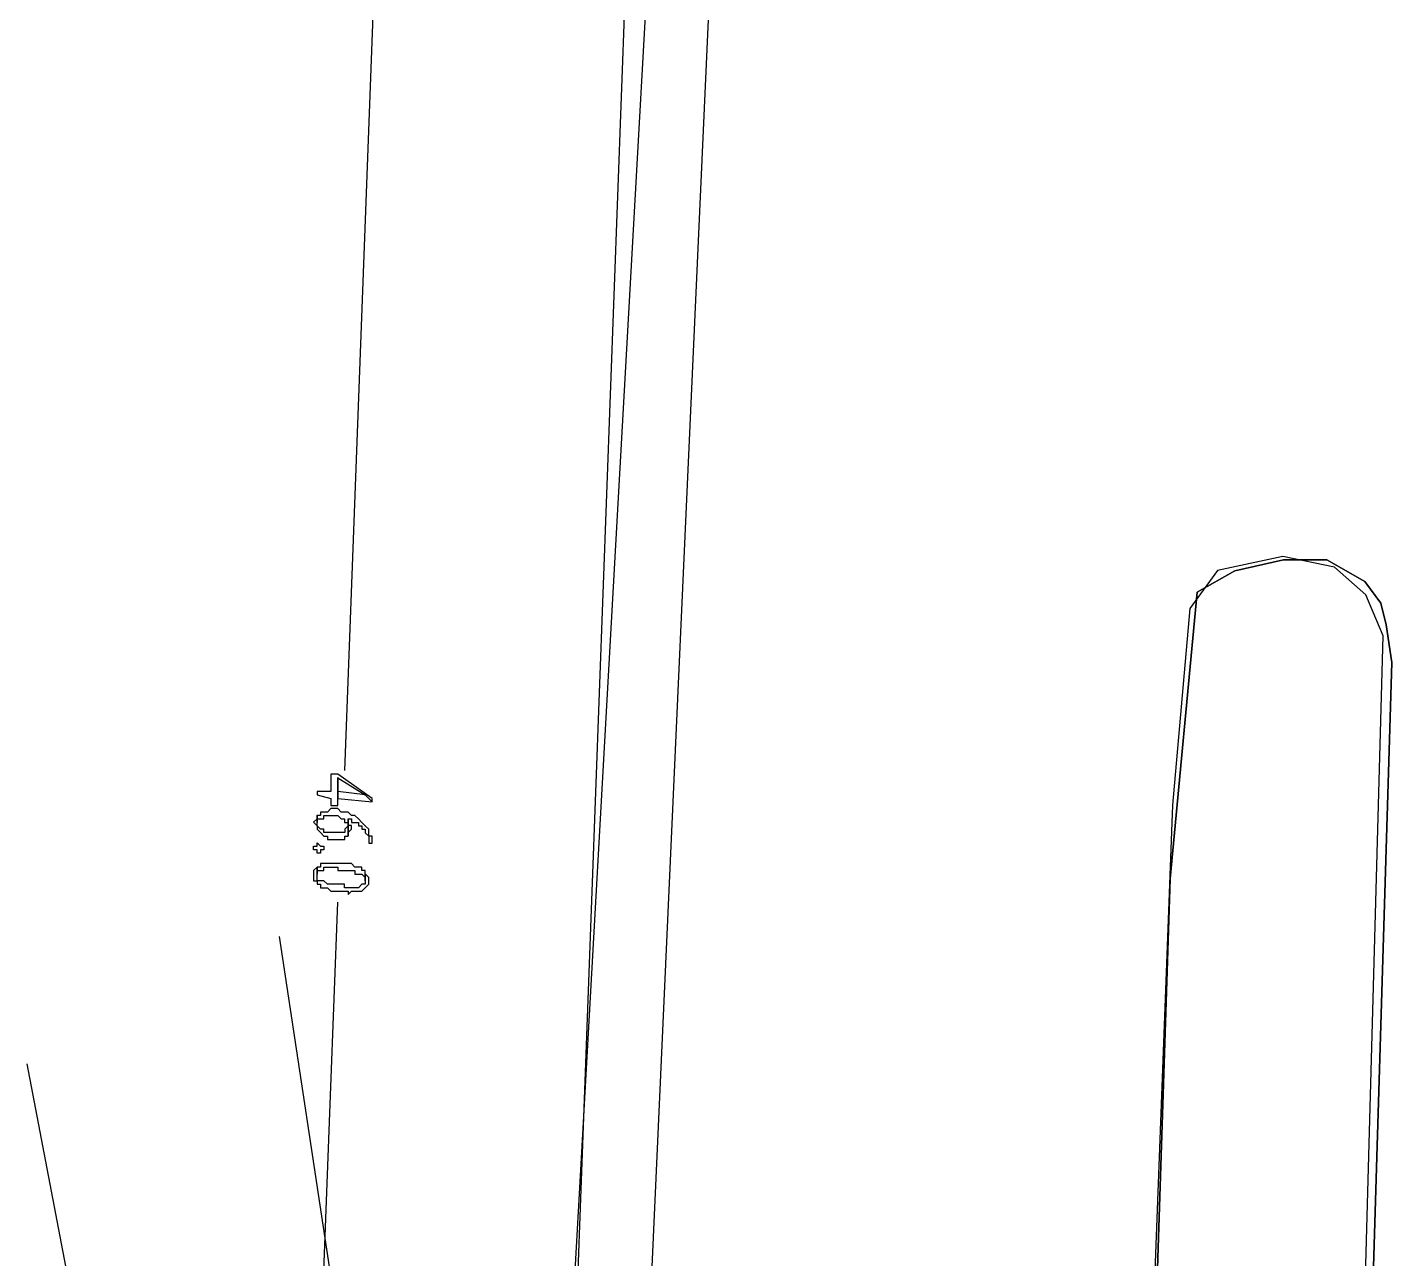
# Model space of a CAD drawing. Extents: x 212106 to 638151, y -1311344 to 1260505.
# Drawn here: x 288676 to 316927, y 84584 to 110077 of the extents above; entities that cross this region are included whole.
import ezdxf

# ---------------------------------------------------------------- set-up
doc = ezdxf.new("R2010")
doc.units = 0
doc.header["$MEASUREMENT"] = 0
doc.layers.add('at_Entity', color=7, linetype='Continuous')
doc.layers.add('DLXSCENE', color=7, linetype='Continuous')

# ---------------------------------------------------------------- blocks, each defined once
blk = doc.blocks.new('*U97')
for p, q in [((-56111, 87948), (-58682, 42023)), ((-44247, 70233), (-43239, 70457)), ((-43239, 70457), (-44247, 70233)), ((-43239, 70457), (-42344, 70457)), ((-42344, 70457), (-43239, 70457)), ((-42344, 70457), (-41560, 70010)), ((-41560, 70010), (-42344, 70457)), ((-45030, 69786), (-44247, 70233)), ((-44247, 70233), (-45030, 69786)), ((-45590, 63853), (-45030, 69786)), ((-45030, 69786), (-45590, 63853)), ((-41560, 70010), (-41225, 69562)), ((-41225, 69562), (-41560, 70010)), ((-41225, 69562), (-41113, 69114)), ((-41113, 69114), (-41225, 69562)), ((-41113, 69114), (-41001, 68331)), ((-41001, 68331), (-41113, 69114)), ((-41001, 68331), (-42680, 13036)), ((-42680, 13036), (-41001, 68331)), ((-47381, 8335), (-45590, 63853)), ((-45590, 63853), (-47381, 8335))]:
    blk.add_line(p, q)

msp = doc.modelspace()

# ---------------------------------------------------------------- linework, layer by layer
at = {"layer": 'at_Entity', "color": 1}
msp.add_line((303390, 174330), (289176, -211448), dxfattribs=at)
at = {"layer": 'at_Entity', "color": 0}
for p, q in [((300890, 68398), (304032, 138040)), ((296032, 115830), (295246, 94689)), ((314675, 99119), (313318, 98833)), ((315746, 98904), (314675, 99119)), ((316390, 98331), (315746, 98904)), ((313318, 98833), (312746, 98044)), ((316747, 97480), (316390, 98331)), ((312746, 98044), (312390, 93977)), ((315890, 66045), (316747, 97480)), ((295104, 94614), (294961, 94614)), ((294961, 94614), (294961, 94256)), ((295818, 94113), (295104, 94614)), ((295104, 94258), (295104, 94544)), ((295104, 94544), (295104, 94115)), ((295104, 94113), (295104, 94542)), ((295104, 94542), (295675, 94185)), ((294961, 94256), (294675, 94256)), ((294675, 94256), (294675, 94185)), ((294675, 94185), (294961, 94113)), ((294961, 94113), (294961, 93970)), ((295675, 94186), (295104, 94258)), ((295104, 94115), (295818, 94043)), ((295104, 93970), (295104, 94113)), ((295818, 94043), (295675, 94186)), ((295675, 94185), (295818, 94042)), ((295818, 94042), (295818, 94113)), ((294819, 93832), (294747, 93832)), ((294747, 93832), (294747, 93832)), ((294747, 93832), (294747, 93761)), ((294890, 93832), (294819, 93832)), ((294819, 93832), (294819, 93832)), ((294819, 93832), (294819, 93832)), ((294961, 93903), (294890, 93832)), ((294890, 93832), (294890, 93832)), ((294961, 93970), (295104, 93970)), ((295033, 93903), (294961, 93903)), ((294961, 93903), (294961, 93903)), ((295104, 93903), (295033, 93903)), ((295033, 93903), (295033, 93903)), ((295176, 93832), (295104, 93903)), ((295104, 93903), (295104, 93903)), ((295247, 93832), (295176, 93832)), ((295176, 93832), (295176, 93832)), ((295176, 93832), (295176, 93832)), ((295319, 93832), (295247, 93832)), ((295247, 93832), (295247, 93832)), ((295390, 93761), (295319, 93832)), ((295319, 93832), (295319, 93832)), ((312390, 93977), (310961, 56407)), ((294676, 93692), (294605, 93621)), ((294605, 93621), (294605, 93621)), ((294605, 93621), (294676, 93549)), ((294676, 93621), (294676, 93764)), ((294676, 93764), (294676, 93764)), ((294676, 93764), (294676, 93692)), ((294747, 93761), (294676, 93761)), ((294676, 93761), (294676, 93761)), ((294676, 93761), (294676, 93618)), ((294676, 93692), (294676, 93692)), ((294676, 93692), (294676, 93692)), ((294676, 93618), (294676, 93689)), ((294676, 93689), (294747, 93689)), ((294676, 93549), (294676, 93621)), ((294676, 93618), (294676, 93618)), ((294676, 93618), (294676, 93618)), ((294747, 93478), (294676, 93549)), ((294676, 93549), (294676, 93549)), ((294676, 93549), (294676, 93549)), ((294676, 93549), (294676, 93549)), ((294676, 93549), (294676, 93549)), ((294676, 93549), (294676, 93478)), ((294747, 93689), (294747, 93689)), ((294747, 93689), (294747, 93689)), ((294747, 93689), (294747, 93689)), ((294747, 93689), (294819, 93689)), ((294819, 93689), (294819, 93761)), ((294819, 93761), (294890, 93761)), ((294890, 93761), (294890, 93761)), ((294890, 93761), (294890, 93761)), ((294890, 93761), (294961, 93761)), ((294961, 93761), (294961, 93761)), ((294961, 93761), (295033, 93761)), ((295033, 93761), (295033, 93761)), ((295033, 93761), (295033, 93761)), ((295033, 93761), (295104, 93761)), ((295104, 93761), (295104, 93761)), ((295104, 93761), (295176, 93689)), ((295176, 93689), (295176, 93689)), ((295176, 93689), (295247, 93689)), ((295247, 93689), (295247, 93689)), ((295247, 93689), (295247, 93689)), ((295247, 93689), (295247, 93618)), ((295247, 93618), (295319, 93618)), ((295319, 93549), (295248, 93478)), ((295319, 93622), (295319, 93694)), ((295319, 93694), (295319, 93694)), ((295319, 93694), (295319, 93622)), ((295319, 93618), (295319, 93689)), ((295319, 93689), (295319, 93689)), ((295319, 93689), (295319, 93689)), ((295319, 93689), (295390, 93689)), ((295319, 93551), (295319, 93622)), ((295319, 93622), (295319, 93622)), ((295319, 93622), (295319, 93551)), ((295319, 93618), (295319, 93618)), ((295390, 93551), (295319, 93551)), ((295319, 93551), (295319, 93551)), ((295319, 93551), (295319, 93337)), ((295319, 93335), (295319, 93549)), ((295319, 93549), (295319, 93549)), ((295319, 93549), (295319, 93549)), ((295461, 93761), (295390, 93761)), ((295390, 93761), (295390, 93761)), ((295390, 93761), (295390, 93761)), ((295390, 93689), (295390, 93618)), ((295390, 93618), (295461, 93618)), ((295390, 93480), (295390, 93551)), ((295390, 93551), (295390, 93551)), ((295532, 93689), (295461, 93761)), ((295461, 93761), (295461, 93761)), ((295461, 93618), (295461, 93618)), ((295461, 93618), (295461, 93618)), ((295461, 93618), (295532, 93618)), ((295604, 93618), (295532, 93689)), ((295532, 93689), (295532, 93689)), ((295532, 93689), (295532, 93689)), ((295532, 93618), (295532, 93546)), ((295532, 93546), (295532, 93546)), ((295532, 93546), (295604, 93546)), ((295675, 93546), (295604, 93618)), ((295604, 93618), (295604, 93618)), ((295604, 93618), (295604, 93618)), ((295604, 93546), (295604, 93475)), ((295747, 93475), (295675, 93546)), ((295675, 93546), (295675, 93546)), ((295675, 93546), (295675, 93546)), ((294676, 93478), (294676, 93478)), ((294676, 93478), (294676, 93478)), ((294676, 93478), (294747, 93406)), ((294819, 93478), (294747, 93478)), ((294747, 93478), (294747, 93478)), ((294747, 93478), (294747, 93478)), ((294747, 93406), (294747, 93406)), ((294747, 93406), (294747, 93406)), ((294747, 93406), (294747, 93406)), ((294747, 93406), (294819, 93335)), ((294819, 93406), (294819, 93478)), ((294890, 93406), (294819, 93406)), ((294819, 93335), (294819, 93335)), ((294819, 93335), (294890, 93335)), ((294962, 93406), (294890, 93406)), ((294890, 93406), (294890, 93406)), ((294890, 93335), (294890, 93335)), ((294890, 93335), (294890, 93263)), ((294890, 93263), (294962, 93263)), ((295033, 93406), (294962, 93406)), ((294962, 93406), (294962, 93406)), ((294962, 93406), (294962, 93406)), ((294962, 93263), (294962, 93263)), ((294962, 93263), (295033, 93263)), ((295105, 93406), (295033, 93406)), ((295033, 93406), (295033, 93406)), ((295033, 93263), (295033, 93263)), ((295033, 93263), (295105, 93263)), ((295176, 93406), (295105, 93406)), ((295105, 93406), (295105, 93406)), ((295105, 93263), (295105, 93263)), ((295105, 93263), (295176, 93263)), ((295248, 93406), (295176, 93406)), ((295176, 93406), (295176, 93406)), ((295176, 93406), (295176, 93406)), ((295176, 93263), (295176, 93263)), ((295176, 93263), (295248, 93263)), ((295248, 93478), (295248, 93478)), ((295248, 93478), (295248, 93478)), ((295248, 93478), (295248, 93406)), ((295248, 93263), (295248, 93335)), ((295248, 93335), (295248, 93335)), ((295248, 93335), (295319, 93335)), ((295319, 93408), (295390, 93480)), ((295319, 93337), (295319, 93408)), ((295319, 93408), (295319, 93408)), ((295319, 93408), (295319, 93408)), ((295319, 93337), (295319, 93337)), ((295390, 93480), (295390, 93480)), ((295604, 93475), (295604, 93475)), ((295604, 93475), (295604, 93475)), ((295604, 93475), (295675, 93475)), ((295675, 93475), (295675, 93403)), ((295675, 93403), (295675, 93403)), ((295675, 93403), (295675, 93403)), ((295675, 93403), (295747, 93332)), ((295747, 93403), (295747, 93475)), ((295747, 93475), (295747, 93475)), ((295747, 93475), (295747, 93475)), ((295747, 93332), (295747, 93403)), ((295747, 93403), (295747, 93403)), ((295747, 93403), (295747, 93403)), ((295818, 93332), (295747, 93332)), ((295747, 93332), (295747, 93332)), ((295747, 93332), (295747, 93332)), ((295747, 93332), (295747, 93260)), ((295747, 93260), (295747, 93260)), ((295747, 93260), (295747, 93260)), ((295747, 93260), (295747, 93189)), ((295818, 93260), (295818, 93332)), ((295818, 93189), (295818, 93260)), ((295818, 93260), (295818, 93260)), ((295818, 93260), (295818, 93260)), ((294605, 93050), (294605, 93122)), ((294605, 93122), (294605, 93122)), ((294605, 93122), (294605, 93122)), ((294605, 93122), (294676, 93122)), ((294676, 93050), (294605, 93050)), ((294676, 93122), (294676, 93193)), ((294676, 93193), (294676, 93193)), ((294676, 93193), (294748, 93122)), ((294676, 93122), (294676, 93122)), ((294676, 93122), (294676, 93122)), ((294676, 92979), (294676, 93050)), ((294676, 93050), (294676, 93050)), ((294748, 92979), (294676, 92979)), ((294676, 92979), (294676, 92979)), ((294676, 92979), (294676, 92979)), ((294748, 93122), (294748, 93122)), ((294748, 93122), (294748, 93122)), ((294748, 93122), (294819, 93122)), ((294819, 93050), (294748, 93050)), ((294748, 93050), (294748, 93050)), ((294748, 93050), (294748, 92979)), ((294819, 93122), (294819, 93050)), ((294819, 93050), (294819, 93050)), ((294819, 93050), (294819, 93050)), ((294819, 93050), (294819, 93050)), ((295747, 93189), (295818, 93189)), ((294676, 92693), (294604, 92621)), ((294747, 92691), (294675, 92691)), ((294675, 92691), (294675, 92691)), ((294675, 92691), (294675, 92691)), ((294675, 92691), (294675, 92548)), ((294676, 92550), (294676, 92693)), ((294818, 92763), (294747, 92763)), ((294747, 92763), (294747, 92763)), ((294747, 92763), (294747, 92691)), ((294890, 92763), (294818, 92763)), ((294818, 92763), (294818, 92763)), ((294818, 92763), (294818, 92763)), ((294818, 92620), (294818, 92691)), ((294818, 92691), (294890, 92691)), ((294961, 92763), (294890, 92763)), ((294890, 92763), (294890, 92763)), ((294890, 92691), (294890, 92691)), ((294890, 92691), (294961, 92691)), ((295032, 92763), (294961, 92763)), ((294961, 92763), (294961, 92763)), ((294961, 92691), (294961, 92691)), ((294961, 92691), (295032, 92691)), ((295104, 92763), (295032, 92763)), ((295032, 92763), (295032, 92763)), ((295032, 92691), (295032, 92691)), ((295032, 92691), (295104, 92691)), ((295175, 92763), (295104, 92763)), ((295104, 92763), (295104, 92763)), ((295104, 92691), (295104, 92620)), ((295247, 92763), (295175, 92763)), ((295175, 92763), (295175, 92763)), ((295318, 92763), (295247, 92763)), ((295247, 92763), (295247, 92763)), ((295390, 92763), (295318, 92763)), ((295318, 92763), (295318, 92763)), ((295461, 92691), (295390, 92763)), ((295390, 92763), (295390, 92763)), ((295390, 92763), (295390, 92763)), ((295532, 92691), (295461, 92691)), ((295461, 92691), (295461, 92691)), ((295604, 92691), (295532, 92691)), ((295532, 92691), (295532, 92691)), ((295532, 92691), (295532, 92691)), ((295604, 92620), (295604, 92691)), ((294604, 92621), (294604, 92621)), ((294604, 92621), (294604, 92621)), ((294604, 92621), (294604, 92550)), ((294604, 92550), (294604, 92550)), ((294604, 92550), (294604, 92550)), ((294604, 92550), (294604, 92550)), ((294604, 92550), (294604, 92478)), ((294604, 92478), (294604, 92478)), ((294604, 92478), (294604, 92407)), ((294604, 92407), (294676, 92407)), ((294675, 92548), (294675, 92620)), ((294675, 92620), (294675, 92620)), ((294675, 92620), (294675, 92620)), ((294675, 92620), (294747, 92620)), ((294675, 92548), (294675, 92548)), ((294675, 92548), (294675, 92548)), ((294676, 92478), (294676, 92550)), ((294676, 92550), (294676, 92550)), ((294676, 92407), (294676, 92478)), ((294676, 92478), (294676, 92478)), ((294676, 92478), (294676, 92478)), ((294747, 92407), (294676, 92407)), ((294676, 92407), (294676, 92407)), ((294676, 92407), (294676, 92407)), ((294676, 92407), (294676, 92336)), ((294747, 92620), (294747, 92620)), ((294747, 92620), (294818, 92620)), ((294818, 92407), (294747, 92407)), ((294747, 92407), (294747, 92407)), ((294818, 92620), (294818, 92620)), ((294890, 92336), (294818, 92407)), ((294818, 92407), (294818, 92407)), ((294818, 92407), (294818, 92407)), ((295104, 92620), (295175, 92620)), ((295175, 92620), (295175, 92620)), ((295175, 92620), (295175, 92620)), ((295175, 92620), (295247, 92620)), ((295247, 92620), (295247, 92620)), ((295247, 92620), (295318, 92620)), ((295318, 92620), (295318, 92620)), ((295318, 92620), (295390, 92620)), ((295390, 92620), (295390, 92620)), ((295390, 92620), (295461, 92620)), ((295461, 92620), (295461, 92548)), ((295461, 92548), (295532, 92548)), ((295532, 92548), (295532, 92548)), ((295532, 92548), (295604, 92548)), ((295675, 92620), (295604, 92620)), ((295604, 92620), (295604, 92620)), ((295604, 92548), (295604, 92548)), ((295604, 92548), (295604, 92548)), ((295604, 92548), (295675, 92477)), ((295675, 92548), (295675, 92620)), ((295747, 92478), (295675, 92550)), ((295675, 92550), (295675, 92407)), ((295675, 92548), (295675, 92548)), ((295675, 92405), (295675, 92548)), ((295675, 92477), (295675, 92477)), ((295675, 92477), (295675, 92477)), ((295675, 92477), (295675, 92405)), ((295675, 92407), (295675, 92407)), ((295675, 92407), (295675, 92336)), ((295675, 92405), (295675, 92405)), ((295747, 92407), (295747, 92478)), ((295747, 92478), (295747, 92478)), ((295747, 92478), (295747, 92478)), ((295747, 92336), (295747, 92407)), ((295747, 92407), (295747, 92407)), ((294676, 92336), (294747, 92336)), ((294747, 92336), (294747, 92336)), ((294747, 92336), (294747, 92264)), ((294747, 92264), (294818, 92264)), ((294818, 92264), (294818, 92264)), ((294818, 92264), (294818, 92264)), ((294818, 92264), (294890, 92264)), ((294961, 92336), (294890, 92336)), ((294890, 92336), (294890, 92336)), ((294890, 92264), (294890, 92264)), ((294890, 92264), (294961, 92193)), ((295033, 92336), (294961, 92336)), ((294961, 92336), (294961, 92336)), ((294961, 92336), (294961, 92336)), ((294961, 92193), (294961, 92193)), ((294961, 92193), (294961, 92193)), ((294961, 92193), (295033, 92193)), ((295104, 92336), (295033, 92336)), ((295033, 92336), (295033, 92336)), ((295033, 92193), (295033, 92193)), ((295033, 92193), (295104, 92193)), ((295176, 92336), (295104, 92336)), ((295104, 92336), (295104, 92336)), ((295104, 92193), (295104, 92193)), ((295104, 92193), (295176, 92193)), ((295247, 92336), (295176, 92336)), ((295176, 92193), (295176, 92193)), ((295176, 92193), (295247, 92193)), ((295247, 92264), (295247, 92336)), ((295318, 92264), (295247, 92264)), ((295247, 92193), (295247, 92193)), ((295247, 92193), (295318, 92193)), ((295390, 92264), (295318, 92264)), ((295318, 92264), (295318, 92264)), ((295318, 92193), (295318, 92121)), ((295318, 92121), (295390, 92193)), ((295461, 92264), (295390, 92264)), ((295390, 92264), (295390, 92264)), ((295390, 92193), (295390, 92193)), ((295390, 92193), (295461, 92193)), ((295533, 92264), (295461, 92264)), ((295461, 92264), (295461, 92264)), ((295461, 92264), (295461, 92264)), ((295461, 92193), (295461, 92193)), ((295461, 92193), (295461, 92193)), ((295461, 92193), (295533, 92193)), ((295604, 92336), (295533, 92264)), ((295533, 92264), (295533, 92264)), ((295533, 92193), (295533, 92193)), ((295533, 92193), (295604, 92193)), ((295675, 92336), (295604, 92336)), ((295604, 92336), (295604, 92336)), ((295604, 92336), (295604, 92336)), ((295604, 92193), (295675, 92264)), ((295604, 92193), (295604, 92193)), ((295604, 92193), (295604, 92193)), ((295604, 92193), (295604, 92193)), ((295675, 92336), (295675, 92336)), ((295675, 92336), (295675, 92336)), ((295675, 92264), (295747, 92336)), ((295675, 92264), (295675, 92264)), ((295675, 92264), (295675, 92264)), ((295747, 92336), (295747, 92336)), ((295747, 92336), (295747, 92336)), ((294318, 70898), (295103, 91967)), ((293889, 91257), (300246, 49333)), ((291819, 72119), (288676, 88618))]:
    msp.add_line(p, q, dxfattribs=at)

# ---------------------------------------------------------------- block references
at = {"layer": 'DLXSCENE'}
msp.add_blockref('*U97', (357928, 28595), dxfattribs=at)

doc.saveas('drawing.dxf')
